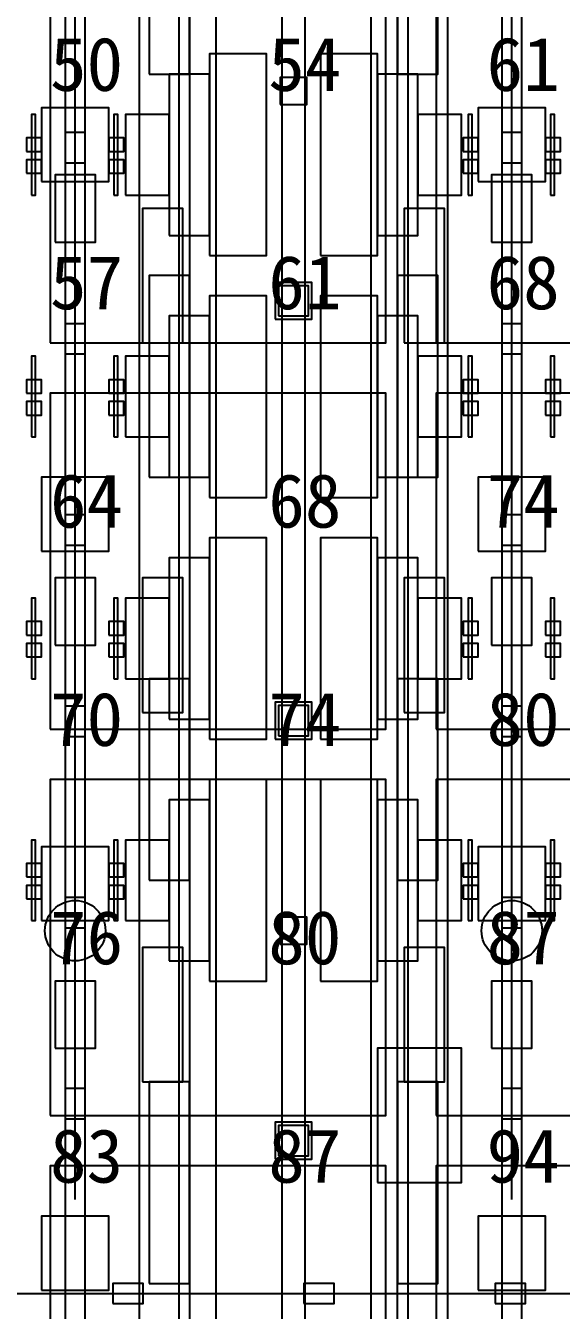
# Model space of a CAD drawing. Header units: metres. Extents: x -1640 to 1560, y -268 to 2338.
# Drawn here: x -367.73 to -351.77, y 2042.2 to 2080.44 of the extents above; entities that cross this region are included whole.
import ezdxf

# ---------------------------------------------------------------- set-up
doc = ezdxf.new("R2010")
doc.units = ezdxf.units.M
for name, color, linetype in [('1F_PUMP', 2, 'Continuous'), ('1F_SCR', 3, 'Continuous'), ('1F_STRUCT_COLUMN', 8, 'Continuous'), ('2F_CSF_LATERAL_RACK_CONCEPT', 9, 'Continuous'), ('2F_RFG', 5, 'Continuous'), ('2F_STRUCT_COLUMN', 8, 'Continuous'), ('2F_VMB', 6, 'Continuous'), ('3F_CLEANROOM_OVERHEAD_PIPE_DUCT_CONCEPT', 9, 'Continuous'), ('3F_EHS_EGRESS_DIST_M', 2, 'Continuous'), ('3F_EHS_GAS_DETECTOR', 6, 'Continuous'), ('3F_ETCH', 2, 'Continuous'), ('3F_FOUP', 5, 'Continuous'), ('3F_OHT', 9, 'Continuous'), ('3F_OHTV', 1, 'Continuous'), ('3F_STK', 3, 'Continuous'), ('3F_STRUCT_COLUMN', 8, 'Continuous'), ('3F_TBAR', 6, 'Continuous'), ('4F_FFU', 1, 'Continuous'), ('4F_STRUCT_PLENUM_TRUSS_CONCEPT', 9, 'Continuous'), ('5F_PUMP', 2, 'Continuous'), ('5F_SCR', 3, 'Continuous'), ('5F_STRUCT_COLUMN', 8, 'Continuous'), ('6F_CSF_LATERAL_RACK_CONCEPT', 9, 'Continuous'), ('6F_RFG', 5, 'Continuous'), ('6F_STRUCT_COLUMN', 8, 'Continuous'), ('6F_VMB', 6, 'Continuous'), ('7F_CLEANROOM_OVERHEAD_PIPE_DUCT_CONCEPT', 9, 'Continuous'), ('7F_EHS_EGRESS_DIST_M', 2, 'Continuous'), ('7F_EHS_GAS_DETECTOR', 6, 'Continuous'), ('7F_ETCH', 2, 'Continuous'), ('7F_FOUP', 5, 'Continuous'), ('7F_OHT', 9, 'Continuous'), ('7F_OHTV', 1, 'Continuous'), ('7F_STK', 3, 'Continuous'), ('7F_STRUCT_COLUMN', 8, 'Continuous'), ('7F_TBAR', 6, 'Continuous'), ('8F_FFU', 1, 'Continuous'), ('8F_STRUCT_PLENUM_TRUSS_CONCEPT', 9, 'Continuous'), ('EHS_TREATED_EXHAUST', 30, 'Continuous')]:
    doc.layers.add(name, color=color, linetype=linetype)

msp = doc.modelspace()

# ---------------------------------------------------------------- linework, layer by layer
at = {"layer": '1F_PUMP'}
for points in [[(-364.25, 2071), (-363.05, 2071), (-363.05, 2075), (-364.25, 2075)], [(-356.45, 2071), (-355.25, 2071), (-355.25, 2075), (-356.45, 2075)], [(-364.25, 2060), (-363.05, 2060), (-363.05, 2064), (-364.25, 2064)], [(-356.45, 2060), (-355.25, 2060), (-355.25, 2064), (-356.45, 2064)], [(-364.25, 2049), (-363.05, 2049), (-363.05, 2053), (-364.25, 2053)], [(-356.45, 2049), (-355.25, 2049), (-355.25, 2053), (-356.45, 2053)]]:
    msp.add_lwpolyline(points, close=True, dxfattribs=at)
at = {"layer": '1F_SCR'}
for points in [[(-367.25, 2075.8), (-365.25, 2075.8), (-365.25, 2078), (-367.25, 2078)], [(-354.25, 2075.8), (-352.25, 2075.8), (-352.25, 2078), (-354.25, 2078)], [(-367.25, 2064.8), (-365.25, 2064.8), (-365.25, 2067), (-367.25, 2067)], [(-354.25, 2064.8), (-352.25, 2064.8), (-352.25, 2067), (-354.25, 2067)], [(-367.25, 2053.8), (-365.25, 2053.8), (-365.25, 2056), (-367.25, 2056)], [(-354.25, 2053.8), (-352.25, 2053.8), (-352.25, 2056), (-354.25, 2056)], [(-367.25, 2042.8), (-365.25, 2042.8), (-365.25, 2045), (-367.25, 2045)], [(-354.25, 2042.8), (-352.25, 2042.8), (-352.25, 2045), (-354.25, 2045)]]:
    msp.add_lwpolyline(points, close=True, dxfattribs=at)
at = {"layer": '1F_STRUCT_COLUMN'}
for points in [[(-360.3, 2071.7), (-359.2, 2071.7), (-359.2, 2072.8), (-360.3, 2072.8)], [(-360.3, 2059.2), (-359.2, 2059.2), (-359.2, 2060.3), (-360.3, 2060.3)], [(-360.3, 2046.7), (-359.2, 2046.7), (-359.2, 2047.8), (-360.3, 2047.8)]]:
    msp.add_lwpolyline(points, close=True, dxfattribs=at)
at = {"layer": '2F_CSF_LATERAL_RACK_CONCEPT'}
for points in [[(-362.85, 1970), (-362.05, 1970), (-362.05, 2113), (-362.85, 2113)], [(-357.45, 1970), (-356.65, 1970), (-356.65, 2113), (-357.45, 2113)]]:
    msp.add_lwpolyline(points, close=True, dxfattribs=at)
at = {"layer": '2F_RFG'}
for points in [[(-364.05, 2079), (-362.85, 2079), (-362.85, 2085), (-364.05, 2085)], [(-356.65, 2079), (-355.45, 2079), (-355.45, 2085), (-356.65, 2085)], [(-364.05, 2067), (-362.85, 2067), (-362.85, 2073), (-364.05, 2073)], [(-356.65, 2067), (-355.45, 2067), (-355.45, 2073), (-356.65, 2073)], [(-364.05, 2055), (-362.85, 2055), (-362.85, 2061), (-364.05, 2061)], [(-356.65, 2055), (-355.45, 2055), (-355.45, 2061), (-356.65, 2061)], [(-364.05, 2043), (-362.85, 2043), (-362.85, 2049), (-364.05, 2049)], [(-356.65, 2043), (-355.45, 2043), (-355.45, 2049), (-356.65, 2049)]]:
    msp.add_lwpolyline(points, close=True, dxfattribs=at)
at = {"layer": '2F_STRUCT_COLUMN'}
for points in [[(-360.2, 2071.8), (-359.3, 2071.8), (-359.3, 2072.7), (-360.2, 2072.7)], [(-360.2, 2059.3), (-359.3, 2059.3), (-359.3, 2060.2), (-360.2, 2060.2)], [(-360.2, 2046.8), (-359.3, 2046.8), (-359.3, 2047.7), (-360.2, 2047.7)]]:
    msp.add_lwpolyline(points, close=True, dxfattribs=at)
at = {"layer": '2F_VMB'}
for points in [[(-366.85, 2074), (-365.65, 2074), (-365.65, 2076), (-366.85, 2076)], [(-353.85, 2074), (-352.65, 2074), (-352.65, 2076), (-353.85, 2076)], [(-366.85, 2062), (-365.65, 2062), (-365.65, 2064), (-366.85, 2064)], [(-353.85, 2062), (-352.65, 2062), (-352.65, 2064), (-353.85, 2064)], [(-366.85, 2050), (-365.65, 2050), (-365.65, 2052), (-366.85, 2052)], [(-353.85, 2050), (-352.65, 2050), (-352.65, 2052), (-353.85, 2052)]]:
    msp.add_lwpolyline(points, close=True, dxfattribs=at)
at = {"layer": '3F_CLEANROOM_OVERHEAD_PIPE_DUCT_CONCEPT'}
for points in [[(-364.35, 1969), (-363.15, 1969), (-363.15, 2114), (-364.35, 2114)], [(-356.35, 1969), (-355.15, 1969), (-355.15, 2114), (-356.35, 2114)]]:
    msp.add_lwpolyline(points, close=True, dxfattribs=at)
at = {"layer": '3F_EHS_GAS_DETECTOR'}
for centre in [(-366.25, 2053.5), (-353.25, 2053.5)]:
    msp.add_circle(centre, 0.9, dxfattribs=at)
at = {"layer": '3F_ETCH'}
for points in [[(-362.25, 2073.6), (-360.55, 2073.6), (-360.55, 2079.6), (-362.25, 2079.6)], [(-358.95, 2073.6), (-357.25, 2073.6), (-357.25, 2079.6), (-358.95, 2079.6)], [(-363.45, 2074.2), (-362.25, 2074.2), (-362.25, 2079), (-363.45, 2079)], [(-357.25, 2074.2), (-356.05, 2074.2), (-356.05, 2079), (-357.25, 2079)], [(-364.75, 2075.4), (-363.45, 2075.4), (-363.45, 2077.8), (-364.75, 2077.8)], [(-356.05, 2075.4), (-354.75, 2075.4), (-354.75, 2077.8), (-356.05, 2077.8)], [(-362.25, 2066.4), (-360.55, 2066.4), (-360.55, 2072.4), (-362.25, 2072.4)], [(-358.95, 2066.4), (-357.25, 2066.4), (-357.25, 2072.4), (-358.95, 2072.4)], [(-363.45, 2067), (-362.25, 2067), (-362.25, 2071.8), (-363.45, 2071.8)], [(-357.25, 2067), (-356.05, 2067), (-356.05, 2071.8), (-357.25, 2071.8)], [(-364.75, 2068.2), (-363.45, 2068.2), (-363.45, 2070.6), (-364.75, 2070.6)], [(-356.05, 2068.2), (-354.75, 2068.2), (-354.75, 2070.6), (-356.05, 2070.6)], [(-362.25, 2059.2), (-360.55, 2059.2), (-360.55, 2065.2), (-362.25, 2065.2)], [(-358.95, 2059.2), (-357.25, 2059.2), (-357.25, 2065.2), (-358.95, 2065.2)], [(-363.45, 2059.8), (-362.25, 2059.8), (-362.25, 2064.6), (-363.45, 2064.6)], [(-357.25, 2059.8), (-356.05, 2059.8), (-356.05, 2064.6), (-357.25, 2064.6)], [(-364.75, 2061), (-363.45, 2061), (-363.45, 2063.4), (-364.75, 2063.4)], [(-356.05, 2061), (-354.75, 2061), (-354.75, 2063.4), (-356.05, 2063.4)], [(-362.25, 2052), (-360.55, 2052), (-360.55, 2058), (-362.25, 2058)], [(-358.95, 2052), (-357.25, 2052), (-357.25, 2058), (-358.95, 2058)], [(-363.45, 2052.6), (-362.25, 2052.6), (-362.25, 2057.4), (-363.45, 2057.4)], [(-357.25, 2052.6), (-356.05, 2052.6), (-356.05, 2057.4), (-357.25, 2057.4)], [(-364.75, 2053.8), (-363.45, 2053.8), (-363.45, 2056.2), (-364.75, 2056.2)], [(-356.05, 2053.8), (-354.75, 2053.8), (-354.75, 2056.2), (-356.05, 2056.2)]]:
    msp.add_lwpolyline(points, close=True, dxfattribs=at)
at = {"layer": '3F_FOUP'}
for points in [[(-367.7, 2076.7), (-367.25, 2076.7), (-367.25, 2077.1), (-367.7, 2077.1)], [(-365.25, 2076.7), (-364.8, 2076.7), (-364.8, 2077.1), (-365.25, 2077.1)], [(-354.7, 2076.7), (-354.25, 2076.7), (-354.25, 2077.1), (-354.7, 2077.1)], [(-352.25, 2076.7), (-351.8, 2076.7), (-351.8, 2077.1), (-352.25, 2077.1)], [(-367.7, 2076.05), (-367.25, 2076.05), (-367.25, 2076.45), (-367.7, 2076.45)], [(-365.25, 2076.05), (-364.8, 2076.05), (-364.8, 2076.45), (-365.25, 2076.45)], [(-354.7, 2076.05), (-354.25, 2076.05), (-354.25, 2076.45), (-354.7, 2076.45)], [(-352.25, 2076.05), (-351.8, 2076.05), (-351.8, 2076.45), (-352.25, 2076.45)], [(-367.7, 2069.5), (-367.25, 2069.5), (-367.25, 2069.9), (-367.7, 2069.9)], [(-365.25, 2069.5), (-364.8, 2069.5), (-364.8, 2069.9), (-365.25, 2069.9)], [(-354.7, 2069.5), (-354.25, 2069.5), (-354.25, 2069.9), (-354.7, 2069.9)], [(-352.25, 2069.5), (-351.8, 2069.5), (-351.8, 2069.9), (-352.25, 2069.9)], [(-367.7, 2068.85), (-367.25, 2068.85), (-367.25, 2069.25), (-367.7, 2069.25)], [(-365.25, 2068.85), (-364.8, 2068.85), (-364.8, 2069.25), (-365.25, 2069.25)], [(-354.7, 2068.85), (-354.25, 2068.85), (-354.25, 2069.25), (-354.7, 2069.25)], [(-352.25, 2068.85), (-351.8, 2068.85), (-351.8, 2069.25), (-352.25, 2069.25)], [(-367.7, 2062.3), (-367.25, 2062.3), (-367.25, 2062.7), (-367.7, 2062.7)], [(-365.25, 2062.3), (-364.8, 2062.3), (-364.8, 2062.7), (-365.25, 2062.7)], [(-354.7, 2062.3), (-354.25, 2062.3), (-354.25, 2062.7), (-354.7, 2062.7)], [(-352.25, 2062.3), (-351.8, 2062.3), (-351.8, 2062.7), (-352.25, 2062.7)], [(-367.7, 2061.65), (-367.25, 2061.65), (-367.25, 2062.05), (-367.7, 2062.05)], [(-365.25, 2061.65), (-364.8, 2061.65), (-364.8, 2062.05), (-365.25, 2062.05)], [(-354.7, 2061.65), (-354.25, 2061.65), (-354.25, 2062.05), (-354.7, 2062.05)], [(-352.25, 2061.65), (-351.8, 2061.65), (-351.8, 2062.05), (-352.25, 2062.05)], [(-367.7, 2055.1), (-367.25, 2055.1), (-367.25, 2055.5), (-367.7, 2055.5)], [(-365.25, 2055.1), (-364.8, 2055.1), (-364.8, 2055.5), (-365.25, 2055.5)], [(-354.7, 2055.1), (-354.25, 2055.1), (-354.25, 2055.5), (-354.7, 2055.5)], [(-352.25, 2055.1), (-351.8, 2055.1), (-351.8, 2055.5), (-352.25, 2055.5)], [(-367.7, 2054.45), (-367.25, 2054.45), (-367.25, 2054.85), (-367.7, 2054.85)], [(-365.25, 2054.45), (-364.8, 2054.45), (-364.8, 2054.85), (-365.25, 2054.85)], [(-354.7, 2054.45), (-354.25, 2054.45), (-354.25, 2054.85), (-354.7, 2054.85)], [(-352.25, 2054.45), (-351.8, 2054.45), (-351.8, 2054.85), (-352.25, 2054.85)]]:
    msp.add_lwpolyline(points, close=True, dxfattribs=at)
at = {"layer": '3F_OHT'}
for p, q in [((-366.25, 2045.5), (-366.25, 2114)), ((-353.25, 2045.5), (-353.25, 2114)), ((-470, 2042.7), (-249.5, 2042.7))]:
    msp.add_line(p, q, dxfattribs=at)
at = {"layer": '3F_OHTV'}
for points in [[(-366.55, 2076.36), (-365.95, 2076.36), (-365.95, 2077.26), (-366.55, 2077.26)], [(-353.55, 2076.36), (-352.95, 2076.36), (-352.95, 2077.26), (-353.55, 2077.26)], [(-366.55, 2070.67), (-365.95, 2070.67), (-365.95, 2071.57), (-366.55, 2071.57)], [(-353.55, 2070.67), (-352.95, 2070.67), (-352.95, 2071.57), (-353.55, 2071.57)], [(-366.55, 2064.98), (-365.95, 2064.98), (-365.95, 2065.88), (-366.55, 2065.88)], [(-353.55, 2064.98), (-352.95, 2064.98), (-352.95, 2065.88), (-353.55, 2065.88)], [(-366.55, 2059.28), (-365.95, 2059.28), (-365.95, 2060.18), (-366.55, 2060.18)], [(-353.55, 2059.28), (-352.95, 2059.28), (-352.95, 2060.18), (-353.55, 2060.18)], [(-366.55, 2053.59), (-365.95, 2053.59), (-365.95, 2054.49), (-366.55, 2054.49)], [(-353.55, 2053.59), (-352.95, 2053.59), (-352.95, 2054.49), (-353.55, 2054.49)], [(-366.55, 2047.9), (-365.95, 2047.9), (-365.95, 2048.8), (-366.55, 2048.8)], [(-353.55, 2047.9), (-352.95, 2047.9), (-352.95, 2048.8), (-353.55, 2048.8)], [(-365.13, 2042.4), (-364.23, 2042.4), (-364.23, 2043), (-365.13, 2043)], [(-359.44, 2042.4), (-358.54, 2042.4), (-358.54, 2043), (-359.44, 2043)], [(-353.74, 2042.4), (-352.84, 2042.4), (-352.84, 2043), (-353.74, 2043)]]:
    msp.add_lwpolyline(points, close=True, dxfattribs=at)
at = {"layer": '3F_STK'}
msp.add_lwpolyline([(-357.25, 2046), (-354.75, 2046), (-354.75, 2050), (-357.25, 2050)], close=True, dxfattribs=at)
at = {"layer": '3F_STRUCT_COLUMN'}
for points in [[(-360.15, 2078.1), (-359.35, 2078.1), (-359.35, 2078.9), (-360.15, 2078.9)], [(-360.15, 2053.1), (-359.35, 2053.1), (-359.35, 2053.9), (-360.15, 2053.9)]]:
    msp.add_lwpolyline(points, close=True, dxfattribs=at)
at = {"layer": '3F_TBAR'}
for points in [[(-367.55, 2075.4), (-367.43, 2075.4), (-367.43, 2077.8), (-367.55, 2077.8)], [(-365.1, 2075.4), (-364.98, 2075.4), (-364.98, 2077.8), (-365.1, 2077.8)], [(-354.55, 2075.4), (-354.43, 2075.4), (-354.43, 2077.8), (-354.55, 2077.8)], [(-352.1, 2075.4), (-351.98, 2075.4), (-351.98, 2077.8), (-352.1, 2077.8)], [(-367.55, 2068.2), (-367.43, 2068.2), (-367.43, 2070.6), (-367.55, 2070.6)], [(-365.1, 2068.2), (-364.98, 2068.2), (-364.98, 2070.6), (-365.1, 2070.6)], [(-354.55, 2068.2), (-354.43, 2068.2), (-354.43, 2070.6), (-354.55, 2070.6)], [(-352.1, 2068.2), (-351.98, 2068.2), (-351.98, 2070.6), (-352.1, 2070.6)], [(-367.55, 2061), (-367.43, 2061), (-367.43, 2063.4), (-367.55, 2063.4)], [(-365.1, 2061), (-364.98, 2061), (-364.98, 2063.4), (-365.1, 2063.4)], [(-354.55, 2061), (-354.43, 2061), (-354.43, 2063.4), (-354.55, 2063.4)], [(-352.1, 2061), (-351.98, 2061), (-351.98, 2063.4), (-352.1, 2063.4)], [(-367.55, 2053.8), (-367.43, 2053.8), (-367.43, 2056.2), (-367.55, 2056.2)], [(-365.1, 2053.8), (-364.98, 2053.8), (-364.98, 2056.2), (-365.1, 2056.2)], [(-354.55, 2053.8), (-354.43, 2053.8), (-354.43, 2056.2), (-354.55, 2056.2)], [(-352.1, 2053.8), (-351.98, 2053.8), (-351.98, 2056.2), (-352.1, 2056.2)]]:
    msp.add_lwpolyline(points, close=True, dxfattribs=at)
at = {"layer": '4F_FFU'}
for points in [[(-367, 2071), (-357, 2071), (-357, 2081), (-367, 2081)], [(-355.5, 2071), (-345.5, 2071), (-345.5, 2081), (-355.5, 2081)], [(-367, 2059.5), (-357, 2059.5), (-357, 2069.5), (-367, 2069.5)], [(-355.5, 2059.5), (-345.5, 2059.5), (-345.5, 2069.5), (-355.5, 2069.5)], [(-367, 2048), (-357, 2048), (-357, 2058), (-367, 2058)], [(-355.5, 2048), (-345.5, 2048), (-345.5, 2058), (-355.5, 2058)], [(-367, 2036.5), (-357, 2036.5), (-357, 2046.5), (-367, 2046.5)], [(-355.5, 2036.5), (-345.5, 2036.5), (-345.5, 2046.5), (-355.5, 2046.5)]]:
    msp.add_lwpolyline(points, close=True, dxfattribs=at)
at = {"layer": '4F_STRUCT_PLENUM_TRUSS_CONCEPT'}
msp.add_lwpolyline([(-360.1, 1966), (-359.4, 1966), (-359.4, 2117), (-360.1, 2117)], close=True, dxfattribs=at)
at = {"layer": '5F_PUMP'}
for points in [[(-364.25, 2071), (-363.05, 2071), (-363.05, 2075), (-364.25, 2075)], [(-356.45, 2071), (-355.25, 2071), (-355.25, 2075), (-356.45, 2075)], [(-364.25, 2060), (-363.05, 2060), (-363.05, 2064), (-364.25, 2064)], [(-356.45, 2060), (-355.25, 2060), (-355.25, 2064), (-356.45, 2064)], [(-364.25, 2049), (-363.05, 2049), (-363.05, 2053), (-364.25, 2053)], [(-356.45, 2049), (-355.25, 2049), (-355.25, 2053), (-356.45, 2053)]]:
    msp.add_lwpolyline(points, close=True, dxfattribs=at)
at = {"layer": '5F_SCR'}
for points in [[(-367.25, 2075.8), (-365.25, 2075.8), (-365.25, 2078), (-367.25, 2078)], [(-354.25, 2075.8), (-352.25, 2075.8), (-352.25, 2078), (-354.25, 2078)], [(-367.25, 2064.8), (-365.25, 2064.8), (-365.25, 2067), (-367.25, 2067)], [(-354.25, 2064.8), (-352.25, 2064.8), (-352.25, 2067), (-354.25, 2067)], [(-367.25, 2053.8), (-365.25, 2053.8), (-365.25, 2056), (-367.25, 2056)], [(-354.25, 2053.8), (-352.25, 2053.8), (-352.25, 2056), (-354.25, 2056)], [(-367.25, 2042.8), (-365.25, 2042.8), (-365.25, 2045), (-367.25, 2045)], [(-354.25, 2042.8), (-352.25, 2042.8), (-352.25, 2045), (-354.25, 2045)]]:
    msp.add_lwpolyline(points, close=True, dxfattribs=at)
at = {"layer": '5F_STRUCT_COLUMN'}
for points in [[(-360.3, 2071.7), (-359.2, 2071.7), (-359.2, 2072.8), (-360.3, 2072.8)], [(-360.3, 2059.2), (-359.2, 2059.2), (-359.2, 2060.3), (-360.3, 2060.3)], [(-360.3, 2046.7), (-359.2, 2046.7), (-359.2, 2047.8), (-360.3, 2047.8)]]:
    msp.add_lwpolyline(points, close=True, dxfattribs=at)
at = {"layer": '6F_CSF_LATERAL_RACK_CONCEPT'}
for points in [[(-362.85, 1970), (-362.05, 1970), (-362.05, 2113), (-362.85, 2113)], [(-357.45, 1970), (-356.65, 1970), (-356.65, 2113), (-357.45, 2113)]]:
    msp.add_lwpolyline(points, close=True, dxfattribs=at)
at = {"layer": '6F_RFG'}
for points in [[(-364.05, 2079), (-362.85, 2079), (-362.85, 2085), (-364.05, 2085)], [(-356.65, 2079), (-355.45, 2079), (-355.45, 2085), (-356.65, 2085)], [(-364.05, 2067), (-362.85, 2067), (-362.85, 2073), (-364.05, 2073)], [(-356.65, 2067), (-355.45, 2067), (-355.45, 2073), (-356.65, 2073)], [(-364.05, 2055), (-362.85, 2055), (-362.85, 2061), (-364.05, 2061)], [(-356.65, 2055), (-355.45, 2055), (-355.45, 2061), (-356.65, 2061)], [(-364.05, 2043), (-362.85, 2043), (-362.85, 2049), (-364.05, 2049)], [(-356.65, 2043), (-355.45, 2043), (-355.45, 2049), (-356.65, 2049)]]:
    msp.add_lwpolyline(points, close=True, dxfattribs=at)
at = {"layer": '6F_STRUCT_COLUMN'}
for points in [[(-360.2, 2071.8), (-359.3, 2071.8), (-359.3, 2072.7), (-360.2, 2072.7)], [(-360.2, 2059.3), (-359.3, 2059.3), (-359.3, 2060.2), (-360.2, 2060.2)], [(-360.2, 2046.8), (-359.3, 2046.8), (-359.3, 2047.7), (-360.2, 2047.7)]]:
    msp.add_lwpolyline(points, close=True, dxfattribs=at)
at = {"layer": '6F_VMB'}
for points in [[(-366.85, 2074), (-365.65, 2074), (-365.65, 2076), (-366.85, 2076)], [(-353.85, 2074), (-352.65, 2074), (-352.65, 2076), (-353.85, 2076)], [(-366.85, 2062), (-365.65, 2062), (-365.65, 2064), (-366.85, 2064)], [(-353.85, 2062), (-352.65, 2062), (-352.65, 2064), (-353.85, 2064)], [(-366.85, 2050), (-365.65, 2050), (-365.65, 2052), (-366.85, 2052)], [(-353.85, 2050), (-352.65, 2050), (-352.65, 2052), (-353.85, 2052)]]:
    msp.add_lwpolyline(points, close=True, dxfattribs=at)
at = {"layer": '7F_CLEANROOM_OVERHEAD_PIPE_DUCT_CONCEPT'}
for points in [[(-364.35, 1969), (-363.15, 1969), (-363.15, 2114), (-364.35, 2114)], [(-356.35, 1969), (-355.15, 1969), (-355.15, 2114), (-356.35, 2114)]]:
    msp.add_lwpolyline(points, close=True, dxfattribs=at)
at = {"layer": '7F_EHS_GAS_DETECTOR'}
for centre in [(-366.25, 2053.5), (-353.25, 2053.5)]:
    msp.add_circle(centre, 0.9, dxfattribs=at)
at = {"layer": '7F_ETCH'}
for points in [[(-362.25, 2073.6), (-360.55, 2073.6), (-360.55, 2079.6), (-362.25, 2079.6)], [(-358.95, 2073.6), (-357.25, 2073.6), (-357.25, 2079.6), (-358.95, 2079.6)], [(-363.45, 2074.2), (-362.25, 2074.2), (-362.25, 2079), (-363.45, 2079)], [(-357.25, 2074.2), (-356.05, 2074.2), (-356.05, 2079), (-357.25, 2079)], [(-364.75, 2075.4), (-363.45, 2075.4), (-363.45, 2077.8), (-364.75, 2077.8)], [(-356.05, 2075.4), (-354.75, 2075.4), (-354.75, 2077.8), (-356.05, 2077.8)], [(-362.25, 2066.4), (-360.55, 2066.4), (-360.55, 2072.4), (-362.25, 2072.4)], [(-358.95, 2066.4), (-357.25, 2066.4), (-357.25, 2072.4), (-358.95, 2072.4)], [(-363.45, 2067), (-362.25, 2067), (-362.25, 2071.8), (-363.45, 2071.8)], [(-357.25, 2067), (-356.05, 2067), (-356.05, 2071.8), (-357.25, 2071.8)], [(-364.75, 2068.2), (-363.45, 2068.2), (-363.45, 2070.6), (-364.75, 2070.6)], [(-356.05, 2068.2), (-354.75, 2068.2), (-354.75, 2070.6), (-356.05, 2070.6)], [(-362.25, 2059.2), (-360.55, 2059.2), (-360.55, 2065.2), (-362.25, 2065.2)], [(-358.95, 2059.2), (-357.25, 2059.2), (-357.25, 2065.2), (-358.95, 2065.2)], [(-363.45, 2059.8), (-362.25, 2059.8), (-362.25, 2064.6), (-363.45, 2064.6)], [(-357.25, 2059.8), (-356.05, 2059.8), (-356.05, 2064.6), (-357.25, 2064.6)], [(-364.75, 2061), (-363.45, 2061), (-363.45, 2063.4), (-364.75, 2063.4)], [(-356.05, 2061), (-354.75, 2061), (-354.75, 2063.4), (-356.05, 2063.4)], [(-362.25, 2052), (-360.55, 2052), (-360.55, 2058), (-362.25, 2058)], [(-358.95, 2052), (-357.25, 2052), (-357.25, 2058), (-358.95, 2058)], [(-363.45, 2052.6), (-362.25, 2052.6), (-362.25, 2057.4), (-363.45, 2057.4)], [(-357.25, 2052.6), (-356.05, 2052.6), (-356.05, 2057.4), (-357.25, 2057.4)], [(-364.75, 2053.8), (-363.45, 2053.8), (-363.45, 2056.2), (-364.75, 2056.2)], [(-356.05, 2053.8), (-354.75, 2053.8), (-354.75, 2056.2), (-356.05, 2056.2)]]:
    msp.add_lwpolyline(points, close=True, dxfattribs=at)
at = {"layer": '7F_FOUP'}
for points in [[(-367.7, 2076.7), (-367.25, 2076.7), (-367.25, 2077.1), (-367.7, 2077.1)], [(-365.25, 2076.7), (-364.8, 2076.7), (-364.8, 2077.1), (-365.25, 2077.1)], [(-354.7, 2076.7), (-354.25, 2076.7), (-354.25, 2077.1), (-354.7, 2077.1)], [(-352.25, 2076.7), (-351.8, 2076.7), (-351.8, 2077.1), (-352.25, 2077.1)], [(-367.7, 2076.05), (-367.25, 2076.05), (-367.25, 2076.45), (-367.7, 2076.45)], [(-365.25, 2076.05), (-364.8, 2076.05), (-364.8, 2076.45), (-365.25, 2076.45)], [(-354.7, 2076.05), (-354.25, 2076.05), (-354.25, 2076.45), (-354.7, 2076.45)], [(-352.25, 2076.05), (-351.8, 2076.05), (-351.8, 2076.45), (-352.25, 2076.45)], [(-367.7, 2069.5), (-367.25, 2069.5), (-367.25, 2069.9), (-367.7, 2069.9)], [(-365.25, 2069.5), (-364.8, 2069.5), (-364.8, 2069.9), (-365.25, 2069.9)], [(-354.7, 2069.5), (-354.25, 2069.5), (-354.25, 2069.9), (-354.7, 2069.9)], [(-352.25, 2069.5), (-351.8, 2069.5), (-351.8, 2069.9), (-352.25, 2069.9)], [(-367.7, 2068.85), (-367.25, 2068.85), (-367.25, 2069.25), (-367.7, 2069.25)], [(-365.25, 2068.85), (-364.8, 2068.85), (-364.8, 2069.25), (-365.25, 2069.25)], [(-354.7, 2068.85), (-354.25, 2068.85), (-354.25, 2069.25), (-354.7, 2069.25)], [(-352.25, 2068.85), (-351.8, 2068.85), (-351.8, 2069.25), (-352.25, 2069.25)], [(-367.7, 2062.3), (-367.25, 2062.3), (-367.25, 2062.7), (-367.7, 2062.7)], [(-365.25, 2062.3), (-364.8, 2062.3), (-364.8, 2062.7), (-365.25, 2062.7)], [(-354.7, 2062.3), (-354.25, 2062.3), (-354.25, 2062.7), (-354.7, 2062.7)], [(-352.25, 2062.3), (-351.8, 2062.3), (-351.8, 2062.7), (-352.25, 2062.7)], [(-367.7, 2061.65), (-367.25, 2061.65), (-367.25, 2062.05), (-367.7, 2062.05)], [(-365.25, 2061.65), (-364.8, 2061.65), (-364.8, 2062.05), (-365.25, 2062.05)], [(-354.7, 2061.65), (-354.25, 2061.65), (-354.25, 2062.05), (-354.7, 2062.05)], [(-352.25, 2061.65), (-351.8, 2061.65), (-351.8, 2062.05), (-352.25, 2062.05)], [(-367.7, 2055.1), (-367.25, 2055.1), (-367.25, 2055.5), (-367.7, 2055.5)], [(-365.25, 2055.1), (-364.8, 2055.1), (-364.8, 2055.5), (-365.25, 2055.5)], [(-354.7, 2055.1), (-354.25, 2055.1), (-354.25, 2055.5), (-354.7, 2055.5)], [(-352.25, 2055.1), (-351.8, 2055.1), (-351.8, 2055.5), (-352.25, 2055.5)], [(-367.7, 2054.45), (-367.25, 2054.45), (-367.25, 2054.85), (-367.7, 2054.85)], [(-365.25, 2054.45), (-364.8, 2054.45), (-364.8, 2054.85), (-365.25, 2054.85)], [(-354.7, 2054.45), (-354.25, 2054.45), (-354.25, 2054.85), (-354.7, 2054.85)], [(-352.25, 2054.45), (-351.8, 2054.45), (-351.8, 2054.85), (-352.25, 2054.85)]]:
    msp.add_lwpolyline(points, close=True, dxfattribs=at)
at = {"layer": '7F_OHT'}
for p, q in [((-366.25, 2045.5), (-366.25, 2114)), ((-353.25, 2045.5), (-353.25, 2114)), ((-470, 2042.7), (-249.5, 2042.7))]:
    msp.add_line(p, q, dxfattribs=at)
at = {"layer": '7F_OHTV'}
for points in [[(-366.55, 2076.36), (-365.95, 2076.36), (-365.95, 2077.26), (-366.55, 2077.26)], [(-353.55, 2076.36), (-352.95, 2076.36), (-352.95, 2077.26), (-353.55, 2077.26)], [(-366.55, 2070.67), (-365.95, 2070.67), (-365.95, 2071.57), (-366.55, 2071.57)], [(-353.55, 2070.67), (-352.95, 2070.67), (-352.95, 2071.57), (-353.55, 2071.57)], [(-366.55, 2064.98), (-365.95, 2064.98), (-365.95, 2065.88), (-366.55, 2065.88)], [(-353.55, 2064.98), (-352.95, 2064.98), (-352.95, 2065.88), (-353.55, 2065.88)], [(-366.55, 2059.28), (-365.95, 2059.28), (-365.95, 2060.18), (-366.55, 2060.18)], [(-353.55, 2059.28), (-352.95, 2059.28), (-352.95, 2060.18), (-353.55, 2060.18)], [(-366.55, 2053.59), (-365.95, 2053.59), (-365.95, 2054.49), (-366.55, 2054.49)], [(-353.55, 2053.59), (-352.95, 2053.59), (-352.95, 2054.49), (-353.55, 2054.49)], [(-366.55, 2047.9), (-365.95, 2047.9), (-365.95, 2048.8), (-366.55, 2048.8)], [(-353.55, 2047.9), (-352.95, 2047.9), (-352.95, 2048.8), (-353.55, 2048.8)], [(-365.13, 2042.4), (-364.23, 2042.4), (-364.23, 2043), (-365.13, 2043)], [(-359.44, 2042.4), (-358.54, 2042.4), (-358.54, 2043), (-359.44, 2043)], [(-353.74, 2042.4), (-352.84, 2042.4), (-352.84, 2043), (-353.74, 2043)]]:
    msp.add_lwpolyline(points, close=True, dxfattribs=at)
at = {"layer": '7F_STK'}
msp.add_lwpolyline([(-357.25, 2046), (-354.75, 2046), (-354.75, 2050), (-357.25, 2050)], close=True, dxfattribs=at)
at = {"layer": '7F_STRUCT_COLUMN'}
for points in [[(-360.15, 2078.1), (-359.35, 2078.1), (-359.35, 2078.9), (-360.15, 2078.9)], [(-360.15, 2053.1), (-359.35, 2053.1), (-359.35, 2053.9), (-360.15, 2053.9)]]:
    msp.add_lwpolyline(points, close=True, dxfattribs=at)
at = {"layer": '7F_TBAR'}
for points in [[(-367.55, 2075.4), (-367.43, 2075.4), (-367.43, 2077.8), (-367.55, 2077.8)], [(-365.1, 2075.4), (-364.98, 2075.4), (-364.98, 2077.8), (-365.1, 2077.8)], [(-354.55, 2075.4), (-354.43, 2075.4), (-354.43, 2077.8), (-354.55, 2077.8)], [(-352.1, 2075.4), (-351.98, 2075.4), (-351.98, 2077.8), (-352.1, 2077.8)], [(-367.55, 2068.2), (-367.43, 2068.2), (-367.43, 2070.6), (-367.55, 2070.6)], [(-365.1, 2068.2), (-364.98, 2068.2), (-364.98, 2070.6), (-365.1, 2070.6)], [(-354.55, 2068.2), (-354.43, 2068.2), (-354.43, 2070.6), (-354.55, 2070.6)], [(-352.1, 2068.2), (-351.98, 2068.2), (-351.98, 2070.6), (-352.1, 2070.6)], [(-367.55, 2061), (-367.43, 2061), (-367.43, 2063.4), (-367.55, 2063.4)], [(-365.1, 2061), (-364.98, 2061), (-364.98, 2063.4), (-365.1, 2063.4)], [(-354.55, 2061), (-354.43, 2061), (-354.43, 2063.4), (-354.55, 2063.4)], [(-352.1, 2061), (-351.98, 2061), (-351.98, 2063.4), (-352.1, 2063.4)], [(-367.55, 2053.8), (-367.43, 2053.8), (-367.43, 2056.2), (-367.55, 2056.2)], [(-365.1, 2053.8), (-364.98, 2053.8), (-364.98, 2056.2), (-365.1, 2056.2)], [(-354.55, 2053.8), (-354.43, 2053.8), (-354.43, 2056.2), (-354.55, 2056.2)], [(-352.1, 2053.8), (-351.98, 2053.8), (-351.98, 2056.2), (-352.1, 2056.2)]]:
    msp.add_lwpolyline(points, close=True, dxfattribs=at)
at = {"layer": '8F_FFU'}
for points in [[(-367, 2071), (-357, 2071), (-357, 2081), (-367, 2081)], [(-355.5, 2071), (-345.5, 2071), (-345.5, 2081), (-355.5, 2081)], [(-367, 2059.5), (-357, 2059.5), (-357, 2069.5), (-367, 2069.5)], [(-355.5, 2059.5), (-345.5, 2059.5), (-345.5, 2069.5), (-355.5, 2069.5)], [(-367, 2048), (-357, 2048), (-357, 2058), (-367, 2058)], [(-355.5, 2048), (-345.5, 2048), (-345.5, 2058), (-355.5, 2058)], [(-367, 2036.5), (-357, 2036.5), (-357, 2046.5), (-367, 2046.5)], [(-355.5, 2036.5), (-345.5, 2036.5), (-345.5, 2046.5), (-355.5, 2046.5)]]:
    msp.add_lwpolyline(points, close=True, dxfattribs=at)
at = {"layer": '8F_STRUCT_PLENUM_TRUSS_CONCEPT'}
msp.add_lwpolyline([(-360.1, 1966), (-359.4, 1966), (-359.4, 2117), (-360.1, 2117)], close=True, dxfattribs=at)
at = {"layer": 'EHS_TREATED_EXHAUST'}
for points in [[(-366.55, 1970), (-365.95, 1970), (-365.95, 2125), (-366.55, 2125)], [(-366.55, 1970), (-365.95, 1970), (-365.95, 2125), (-366.55, 2125)], [(-353.55, 1970), (-352.95, 1970), (-352.95, 2125), (-353.55, 2125)], [(-353.55, 1970), (-352.95, 1970), (-352.95, 2125), (-353.55, 2125)]]:
    msp.add_lwpolyline(points, close=True, dxfattribs=at)

# ---------------------------------------------------------------- texts
at = {"layer": '3F_EHS_EGRESS_DIST_M'}
for s, p in [('50', (-367, 2078.5)), ('54', (-360.5, 2078.5)), ('61', (-354, 2078.5)), ('57', (-367, 2072)), ('61', (-360.5, 2072)), ('68', (-354, 2072)), ('64', (-367, 2065.5)), ('68', (-360.5, 2065.5)), ('74', (-354, 2065.5)), ('70', (-367, 2059)), ('74', (-360.5, 2059)), ('80', (-354, 2059)), ('76', (-367, 2052.5)), ('80', (-360.5, 2052.5)), ('87', (-354, 2052.5)), ('83', (-367, 2046)), ('87', (-360.5, 2046)), ('94', (-354, 2046))]:
    msp.add_text(s, height=1.6, dxfattribs=at).set_placement(p)
at = {"layer": '7F_EHS_EGRESS_DIST_M'}
for s, p in [('50', (-367, 2078.5)), ('54', (-360.5, 2078.5)), ('61', (-354, 2078.5)), ('57', (-367, 2072)), ('61', (-360.5, 2072)), ('68', (-354, 2072)), ('64', (-367, 2065.5)), ('68', (-360.5, 2065.5)), ('74', (-354, 2065.5)), ('70', (-367, 2059)), ('74', (-360.5, 2059)), ('80', (-354, 2059)), ('76', (-367, 2052.5)), ('80', (-360.5, 2052.5)), ('87', (-354, 2052.5)), ('83', (-367, 2046)), ('87', (-360.5, 2046)), ('94', (-354, 2046))]:
    msp.add_text(s, height=1.6, dxfattribs=at).set_placement(p)

doc.saveas('drawing.dxf')
